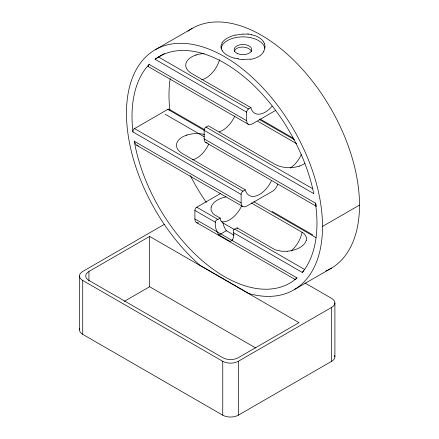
<?xml version="1.0" encoding="UTF-8"?>
<svg xmlns="http://www.w3.org/2000/svg" width="439" height="439" viewBox="0 0 439 439"><rect width="100%" height="100%" fill="white"/><g stroke="black" fill="none" stroke-linecap="round" stroke-linejoin="round"><path stroke-width="0.66" d="M211.088 207.065L211.066 210.336L212.805 213.316A14.761 8.522 0 0 0 215.324 215.269L220.18 218.073L220.548 220.411L222.644 222.749L234.481 229.624M306.318 240.473L306.34 237.208L304.606 234.223A14.761 8.522 0 0 0 302.081 232.269L251.24 202.917M263.707 51.423L264.563 49.442L264.986 46.693A22.126 14.202 -2.6 0 0 264.613 43.938M222.26 42.874L221.218 45.036L220.976 46.693A22.126 11.244 2.3 0 0 221.481 48.888M220.691 193.396L196.743 207.219A2.618 1.509 -60 0 0 194.894 210.424L215.428 222.277A13.077 7.551 60 0 0 218.94 234.98L230.036 241.39A13.077 7.551 60 0 0 233.548 232.736L302.323 272.443L303.475 270.978A130.784 75.508 60 0 0 316.294 210.034L315.454 203.142L204.14 138.878L204.14 130.334A2.618 1.509 -60 0 1 205.99 127.129L208.311 125.79L274.896 164.235A20.26 11.699 0 0 0 304.88 163.385M295.48 279.429L297.044 277.942L194.894 218.962L194.894 210.424M275.769 110.337L252.233 123.93A7.847 4.533 -60 0 1 246.68 120.725L149.156 64.418L145.496 68.714A130.784 75.508 60 0 0 132.677 129.653L132.924 131.93L241.132 194.406L241.132 202.944A7.847 4.533 -60 0 0 246.68 206.149L272.575 191.201A7.847 4.533 -60 0 0 277.733 184.171M149.156 64.418L148.113 65.768L148.135 66.481L248.309 124.314M297.044 277.942L292.292 281.602A130.784 75.508 60 0 1 203.224 261.49A130.784 75.508 60 0 1 135.711 148.486L134.279 141.254L241.132 202.944M246.68 120.725L246.68 112.181L155.011 59.26L164.373 53.646M155.219 59.106L156.685 58.085A130.784 75.508 60 0 1 245.747 78.197A130.784 75.508 60 0 1 313.265 191.201M155.176 49.788L192.161 28.431M246.68 112.181A2.618 1.509 -60 0 1 248.529 108.976L250.85 107.637A20.924 12.083 -60 0 0 272.12 106.172M164.257 224.384L82.719 271.456A11.002 6.355 0 0 0 82.719 280.439L82.719 334.342L222.754 415.19A11.002 6.355 0 0 0 238.317 415.19L331.67 361.292A11.002 6.355 0 0 0 334.661 355.497M88.941 271.456L149.628 236.423L298.997 322.66L238.317 357.697A11.002 6.355 0 0 1 222.754 357.697L88.941 280.439A11.002 6.355 0 0 1 88.941 271.456L88.941 280.976M241.132 194.406A2.618 1.509 -60 0 1 242.981 191.201L245.302 189.862A20.924 12.083 -60 0 0 256.661 195.772A20.924 12.083 -60 0 0 271.346 180.983M220.18 218.073L217.859 219.412L196.743 207.219M218.94 234.98L226.337 230.711L233.932 235.095M287.633 251.262L281.975 251.273L276.806 250.268A14.761 8.522 0 0 1 273.426 248.814L237.131 227.857L234.81 229.196L304.732 269.568M233.735 234.98L234.091 234.777M124.292 301.357L149.628 286.727L255.728 347.984M231.743 240.402L232.884 239.743M322.511 226.436L359.503 205.084M294.662 289.389L331.654 268.031M82.719 280.439L222.754 361.292A11.002 6.355 0 0 0 238.317 361.292L331.67 307.388A11.002 6.355 0 0 0 331.67 298.405L304.968 282.99M195.849 55.073L196.233 54.946M186.602 135.157L186.987 135.036M299.36 166.09L299.03 166.2M235.578 35.186L242.981 33.99M148.766 66.508L148.168 66.498M250.384 59.111L242.981 59.397M247.267 33.957L248.32 34.028M237.647 58.678L238.695 58.881M250.85 107.637L191.667 73.467A20.26 11.699 0 0 1 186.937 61.224A20.26 11.699 0 0 1 204.13 53.553M158.534 57.015L248.529 108.976M260.009 118.991L293.696 138.444M259.449 119.551L294.437 139.756M257.77 121.263L296.786 143.789M205.99 127.129L312.744 188.765M169.196 109.273L204.492 129.653M313.885 191.739A2.667 1.91 -76.5 0 0 313.803 193.626L167.819 109.366L134.532 128.583L242.981 191.201M165.185 114.25L204.354 136.864M205.77 142.472L316.535 206.418M245.302 189.862L182.415 153.557A20.26 11.699 0 0 1 179.913 138.773A20.26 11.699 0 0 1 204.547 134.488M272.065 211.378L312.782 234.887M253.769 201.699L316.069 237.669M136.875 145.408L242.756 206.539M196.518 222.557L295.458 279.643M222.26 50.512L221.399 48.894M237.483 228.494L237.131 227.857M263.707 41.963L264.563 43.944M169.849 110.002L169.668 108.296A130.784 75.508 60 0 1 170.211 78.576M334.897 302.899L334.897 356.797M331.67 307.388L331.67 361.292M238.317 361.292L238.317 415.19M222.754 361.292L222.754 415.19M149.628 236.423L149.628 286.727M79.497 275.95L79.497 329.848M187.892 31.224A138.631 80.035 60 0 1 330.99 108.812A138.631 80.035 60 0 1 325.82 271.028M302.081 232.269A20.924 12.083 -60 0 1 291.117 250.965M211.197 207.076A22.707 13.11 0 0 1 226.085 196.891M306.213 240.462A22.707 13.11 0 0 1 287.616 251.196M241.757 205.556A20.924 12.083 -60 0 1 221.805 221.739M234.843 115.863A20.924 12.083 -60 0 1 219.149 131.865M301.275 154.643A20.924 12.083 -60 0 1 290.305 168.104M219.626 59.693A20.924 12.083 -60 0 1 201.72 79.75M208.799 143.965A20.924 12.083 -60 0 1 192.474 159.84M226.337 230.711A13.077 7.551 60 0 1 222.952 222.974M233.504 232.769A2.656 2.019 -85.8 0 1 234.766 228.982M207.142 142.834A7.847 4.533 -60 0 1 204.14 138.878M316.42 205.496A7.891 5.01 -72.8 0 1 315.701 202.999M138.334 145.951A7.973 5.707 -76.5 0 1 134.422 141.177M198.401 222.897A7.847 4.533 -60 0 1 194.894 218.962M167.824 109.382A2.629 1.69 -66.4 0 1 169.772 109.953M132.902 131.941A2.629 1.745 -66.5 0 1 134.526 128.572M215.225 222.381A2.656 1.482 -40.1 0 1 217.892 219.275M302.394 272.399A2.914 0.565 -38 0 1 303.931 270.814M221.097 48.257A22.005 12.704 0 0 1 242.981 36.865A22.005 12.704 0 0 1 264.871 48.257M263.801 51.451A21.813 14.476 8.9 0 1 250.51 59.358M242.981 59.589A22.126 12.49 5.5 0 1 238.629 59.062M237.603 58.771A21.994 11.452 6 0 1 234.503 58.003M234.327 58.206A21.813 10.98 6.3 0 1 222.101 50.523M221.997 42.852A21.813 10.783 -5.6 0 1 235.43 34.983M242.981 34.176A22.126 12.978 -5.7 0 1 247.212 34.138M248.287 34.116A21.994 13.79 -6.5 0 1 251.349 34.522M251.245 34.703A21.813 14.004 -7.1 0 1 263.636 41.985M206.39 202.45A130.784 75.508 60 0 1 190.279 175.523M82.719 334.342A11.002 6.355 0 0 1 79.733 328.548M234.256 51.55A8.796 5.416 3.6 0 1 242.383 47.072A8.796 5.416 3.6 0 1 251.492 51.484M248.99 293.587L199.986 265.293A138.631 80.035 60 0 1 144.019 58.749A138.631 80.035 60 0 1 304.957 151.664A138.631 80.035 60 0 1 248.99 293.587M237.817 53.684A8.802 5.081 0 0 0 251.739 50.095A8.802 5.081 0 0 0 239.392 44.932A8.802 5.081 0 0 0 237.817 53.684"/></g></svg>
